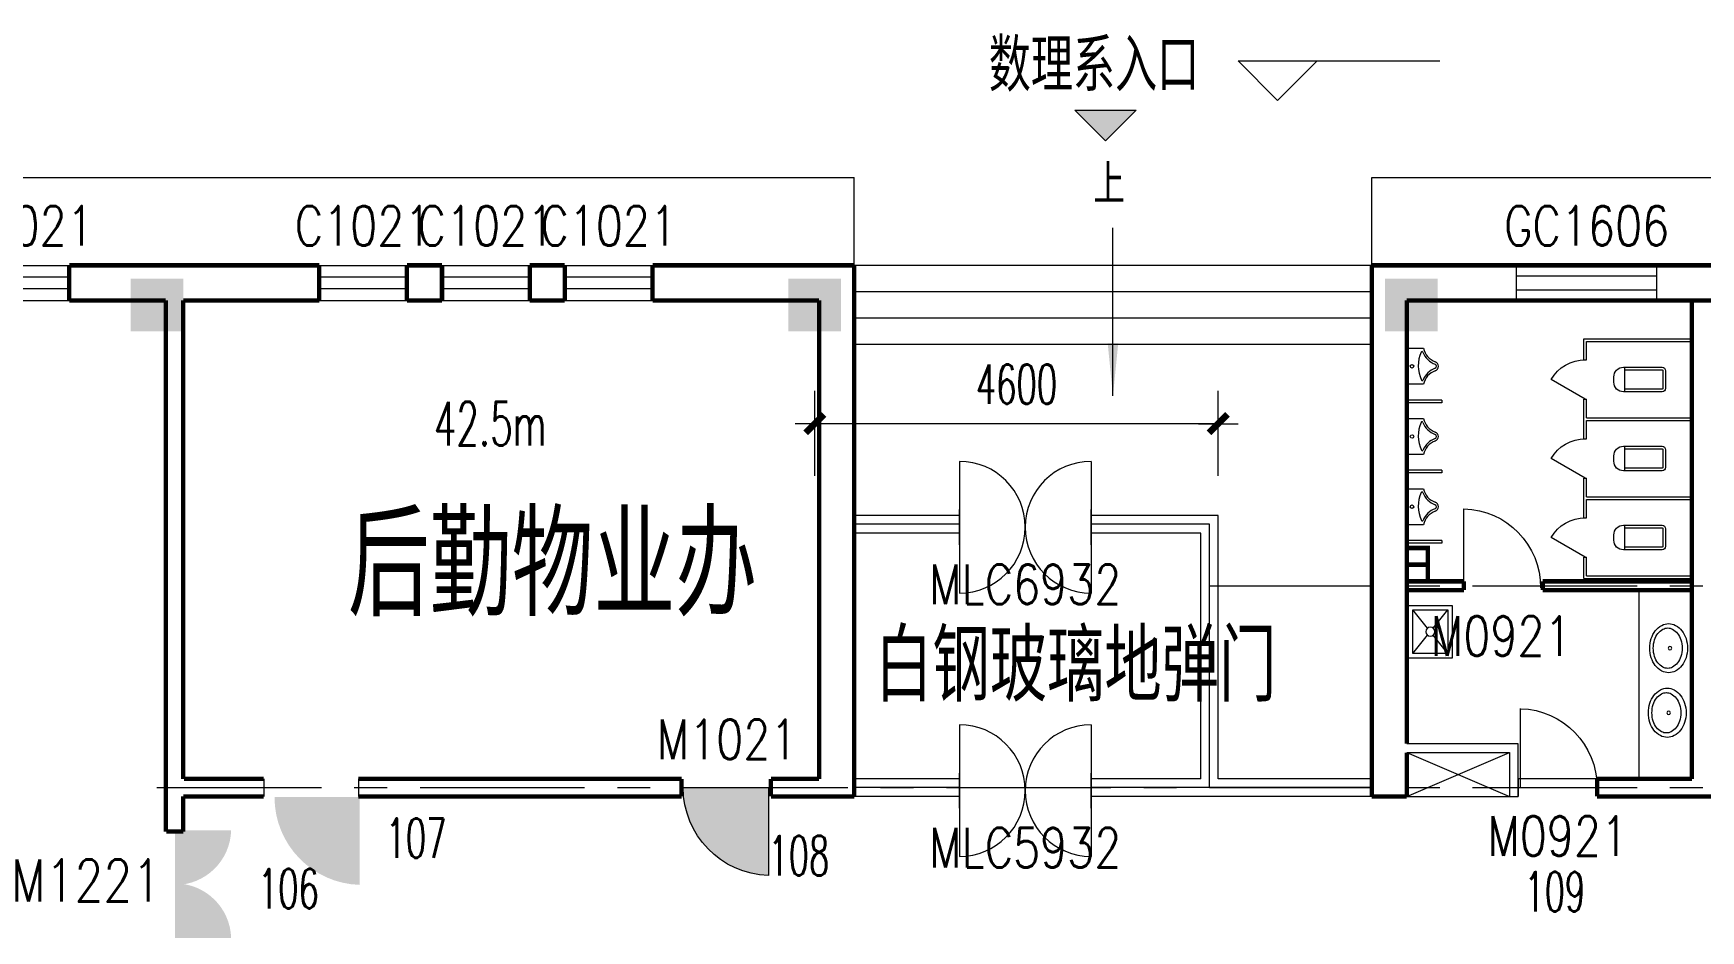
# Model space of a CAD drawing. Extents: x 1575758 to 1999219, y -897052 to -636879.
# Drawn here: x 1653799 to 1672808, y -660918 to -650697 of the extents above; entities that cross this region are included whole.
import ezdxf
from ezdxf.enums import TextEntityAlignment as Align

# ---------------------------------------------------------------- set-up
doc = ezdxf.new("R2010")
doc.units = 0
doc.header["$LTSCALE"] = 1500
doc.header["$MEASUREMENT"] = 0
doc.linetypes.add('CENTER', pattern=[2, 1.25, -0.25, 0.25, -0.25])
doc.linetypes.add('DASH', pattern=[0.35, 0.25, -0.1])
doc.layers.get('0').update_dxf_attribs({"linetype": 'CONTINUOUS', "lineweight": 5})
doc.layers.get('DEFPOINTS').update_dxf_attribs({"linetype": 'CONTINUOUS', "lineweight": 5})
for name, color, linetype, lineweight in [('COLUMN', 7, 'CONTINUOUS', 5), ('DOTE', 7, 'CENTER', 5), ('LVTRY', 7, 'CONTINUOUS', 5), ('LVTRY_WINDOW', 7, 'CONTINUOUS', 5), ('P-S-TEXT', 7, 'CONTINUOUS', 5), ('PUB_DIM', 7, 'CONTINUOUS', 5), ('PUB_TEXT', 7, 'CONTINUOUS', 5), ('STAIR', 7, 'CONTINUOUS', 0), ('WALL', 7, 'CONTINUOUS', 5), ('WINDOW', 7, 'CONTINUOUS', 0), ('WINDOW_TEXT', 7, 'CONTINUOUS', 5), ('我的', 7, 'CONTINUOUS', 5), ('散水', 7, 'CONTINUOUS', 5)]:
    doc.layers.add(name, color=color, linetype=linetype, lineweight=lineweight)
doc.layers.add('防盗门', color=180, linetype='CONTINUOUS')
doc.styles.add('_SIMPLEX', font='SIMPLEX.shx', dxfattribs={"width": 0.6})
doc.styles.add('DIM_FONT', font='romans.shx', dxfattribs={"width": 0.6})
doc.styles.add('H1', font='romans.shx', dxfattribs={"width": 1.2, "bigfont": 'hztxt.shx'})
doc.styles.add('SIMPLEX', font='SIMPLEX.SHX', dxfattribs={"width": 0.6})
doc.dimstyles.new('NORMAL', dxfattribs={"dimscale": 1.5, "dimtxt": 300, "dimasz": 1, "dimexe": 250, "dimexo": 300, "dimgap": 150, "dimtad": 1, "dimdec": 0, "dimdsep": 46, "dimtxsty": 'DIM_FONT', "dimblk1": '_DIMX', "dimblk2": '_DIMX', "dimsah": 1, "dimcen": 2.5, "dimdle": 0.3, "dimclrd": 256, "dimclre": 256, "dimclrt": 256, "dimadec": 0, "dimazin": 0, "dimtfac": 1, "dimtdec": 0, "dimtix": 1, "dimtmove": 2, "dimatfit": 3, "dimldrblk": '_DIMX', "dimfxl": 1, "dimtvp": 1, "dimtolj": 1, "dimtzin": 0, "dimlwd": -1, "dimlwe": -1, "dimarcsym": 0})

# ---------------------------------------------------------------- blocks, each defined once
blk = doc.blocks.new('_FZH')
blk.add_solid([(0.5, -0.5), (-0.5, -0.5), (0.5, 0.5), (-0.5, 0.5)])
blk = doc.blocks.new('M_A10JJG')
for p, q in [((-0.5, -0.5), (-0.5, 0.5)), ((0.5, -0.5), (0.5, 0.5))]:
    blk.add_line(p, q)
for centre, start, end in [((-0.5, 0), 270, 90), ((0.5, 0), 90, 270)]:
    blk.add_arc(centre, 0.5, start, end)
blk = doc.blocks.new('M_A2ZXL')
blk.add_line((-0.472, 0), (-0.472, -1))
blk.add_arc((-0.5, 0), 1, 271.6231, 0)
blk = doc.blocks.new('_LV6')
for p, q in [((-140, -340), (-140, -780)), ((-110, -340), (-110, -770)), ((100, -300), (-100, -300)), ((100, -330), (-100, -330)), ((110, -770), (110, -340)), ((140, -780), (140, -340)), ((140, -770), (-140, -770)), ((-30, -890), (30, -890))]:
    blk.add_line(p, q)
for centre, radius, start, end in [((-100, -340), 40, 90, 180), ((-100, -340), 10, 90, 180), ((100, -340), 40, 0, 90), ((100, -340), 10, 0, 90), ((-30, -780), 110, 180, 270), ((30, -780), 110, 270, 0)]:
    blk.add_arc(centre, radius, start, end)
blk = doc.blocks.new('_DBLK')
blk.add_line((-0.5, 0), (0, -0.866))
blk.add_arc((-0.5, 0), 1, 300, 0)
at = {"layer": 'WINDOW_TEXT', "style": 'SIMPLEX', "flags": 9}
blk.add_attdef('A', text='', height=1, dxfattribs=at).set_placement((0, 1.5), align=Align.MIDDLE)
blk = doc.blocks.new('_LV3')
for points in [[(280, -265, 0.12431), (260, -186, 0.105707), (198, -113, 0.086941), (110, -67, 0.077137), (0, -50, 0.077137), (-110, -67, 0.086941), (-198, -113, 0.105707), (-260, -186, 0.12431), (-280, -265, 0.12431), (-260, -344, 0.105707), (-198, -417, 0.086941), (-110, -463, 0.077137), (0, -480, 0.077137), (110, -463, 0.086941), (198, -417, 0.105707), (260, -344, 0.12431)], [(230, -275, 0.12431), (216, -220, 0.105707), (168, -163, 0.086941), (95, -125, 0.077137), (0, -110, 0.077137), (-95, -125, 0.086941), (-168, -163, 0.105707), (-216, -220, 0.12431), (-230, -275, 0.12431), (-216, -330, 0.105707), (-168, -387, 0.086941), (-95, -425, 0.077137), (0, -440, 0.077137), (95, -425, 0.086941), (168, -387, 0.105707), (216, -330, 0.12431)]]:
    blk.add_lwpolyline(points, format="xyb", close=True)
blk.add_circle((0, -250), 20)
blk = doc.blocks.new('_LV8')
for p, q in [((-205, 0), (205, 0)), ((-205, -191), (-205, 0)), ((205, 0), (205, -191))]:
    blk.add_line(p, q)
blk.add_circle((0, -60), 20)
for centre, radius, start, end in [((-152, -175), 10, 114.1084, 248.1394), ((5, -526), 395, 66.6675, 114.1084), ((-243, -401), 233, 19.2639, 68.1394), ((243, -401), 233, 110.4941, 160.7361), ((158, -173), 10, 290.4941, 66.6675), ((-243, -391), 203, 19.2639, 79.2894), ((0, -306), 54, 199.2639, 269.7777), ((0, -316), 24, 199.2639, 269.4998), ((0, -306), 54, 270.2223, 340.7361), ((0, -316), 24, 270.5002, 340.7361), ((243, -391), 203, 100.7106, 160.7361)]:
    blk.add_arc(centre, radius, start, end)
blk = doc.blocks.new('_ARROW')
blk.add_solid([(0, 0), (-1, 0.1), (-1, -0.1)])
blk = doc.blocks.new('_DIMX')
blk.add_line((-150, 0), (150, 0))
at = {"const_width": 50}
blk.add_lwpolyline([(-70, -70), (70, 70)], dxfattribs=at)
blk = doc.blocks.new('*D560')
at = {"layer": 'DEFPOINTS', "color": 0, "lineweight": 5}
for p in [(1662708, -655143), (1662708, -656186), (1667308, -656189)]:
    blk.add_point(p, dxfattribs=at)
at = {"layer": 'PUB_DIM'}
for p, q in [((1662708, -655736), (1662708, -654768)), ((1667308, -655739), (1667308, -654768)), ((1667306, -655143), (1662709, -655143))]:
    blk.add_line(p, q, dxfattribs=at)
at = {"layer": 'PUB_DIM', "xscale": 1.5, "yscale": 1.5, "zscale": 1.5, "rotation": 180}
blk.add_blockref('_DIMX', (1662708, -655143), dxfattribs=at)
at = {"layer": 'PUB_DIM', "xscale": 1.5, "yscale": 1.5, "zscale": 1.5}
blk.add_blockref('_DIMX', (1667308, -655143), dxfattribs=at)
at = {"layer": 'PUB_DIM', "insert": (1665008, -654693), "char_height": 450, "attachment_point": 5, "style": 'DIM_FONT'}
blk.add_mtext('\\A1;4600', dxfattribs=at)
blk = doc.blocks.new('_LV12')
for p, q in [((-250, -50), (-39, -219)), ((39, -219), (250, -50)), ((-250, -450), (-39, -281)), ((39, -281), (250, -450))]:
    blk.add_line(p, q)
for points in [[(300, -500), (300, 0), (-300, 0), (-300, -500)], [(250, -450), (250, -50), (-250, -50), (-250, -450)]]:
    blk.add_lwpolyline(points, close=True)
blk.add_circle((0, -250), 50)
blk = doc.blocks.new('_WBLK')
for p, q in [((-0.5, 0.5), (0.5, 0.5)), ((0.5, 0.167), (-0.5, 0.167)), ((0.5, -0.167), (-0.5, -0.167)), ((-0.5, -0.5), (0.5, -0.5))]:
    blk.add_line(p, q)
at = {"layer": 'WINDOW_TEXT', "style": 'SIMPLEX', "flags": 9}
blk.add_attdef('A', text='', height=1, dxfattribs=at).set_placement((0, 1.5), align=Align.MIDDLE)
blk = doc.blocks.new('_GCBLK')
at = {"linetype": 'DASH'}
for p, q in [((-0.5, -0.5), (-0.5, 0.5)), ((0.5, -0.5), (0.5, 0.5)), ((-0.5, 0.2), (0.5, 0.2)), ((-0.5, -0.2), (0.5, -0.2))]:
    blk.add_line(p, q, dxfattribs=at)
at = {"layer": 'WINDOW_TEXT', "style": 'SIMPLEX', "flags": 9}
blk.add_attdef('A', text='', height=1, dxfattribs=at).set_placement((0, 1.5), align=Align.MIDDLE)

msp = doc.modelspace()

# ---------------------------------------------------------------- hatches: boundary and pattern name
at = {"layer": 'PUB_TEXT'}
msp.add_hatch(color=256, dxfattribs=at).paths.add_polyline_path([(1666021.9, -651922.3), (1666372.7, -651571.8), (1665671.2, -651571.8)])
at = {"layer": '防盗门'}
for points in [[(1657519.7, -659397.4), (1657519.7, -660397, -0.4059403), (1656548, -659397.4)], [(1662178, -659283.9), (1662178, -660283.5, -0.4059403), (1661206.3, -659283.9)], [(1655413.9, -659776.4), (1656053.6, -659776.4, -0.4059403), (1655413.9, -660398.3)], [(1655413.9, -661002.1), (1656053.6, -661002.1, 0.4059403), (1655413.9, -660380.3)]]:
    msp.add_hatch(color=256, dxfattribs=at).paths.add_polyline_path(points)

# ---------------------------------------------------------------- linework, layer by layer
at = {"layer": 'DOTE'}
for p, q in [((1667208, -656989.3), (1675907.8, -656989.3)), ((1655207.8, -659289.3), (1681329.5, -659289.3))]:
    msp.add_line(p, q, dxfattribs=at)
at = {"layer": 'LVTRY'}
for p, q in [((1671477.7, -654415.3), (1671477.7, -654175.3)), ((1671477.7, -654175.3), (1672707.7, -654175.3)), ((1671507.7, -654415.3), (1671507.7, -654205.3)), ((1671507.7, -654205.3), (1672707.7, -654205.3)), ((1671477.7, -654415.3), (1671507.7, -654415.3)), ((1671477.7, -655315.3), (1671477.7, -654865.3)), ((1671477.7, -654865.3), (1671507.7, -654865.3)), ((1671507.7, -655075.3), (1671507.7, -654865.3)), ((1669857.7, -654874.3), (1669457.7, -654874.3)), ((1669857.7, -654904.3), (1669457.7, -654904.3)), ((1669857.7, -654874.3), (1669857.7, -654904.3)), ((1671507.7, -655075.3), (1672707.7, -655075.3)), ((1671507.7, -655315.3), (1671507.7, -655105.3)), ((1671507.7, -655105.3), (1672707.7, -655105.3)), ((1671477.7, -655315.3), (1671507.7, -655315.3)), ((1669857.7, -655674.3), (1669457.7, -655674.3)), ((1669857.7, -655704.3), (1669457.7, -655704.3)), ((1669857.7, -655674.3), (1669857.7, -655704.3)), ((1671477.7, -656215.3), (1671477.7, -655765.3)), ((1671477.7, -655765.3), (1671507.7, -655765.3)), ((1671507.7, -655975.3), (1671507.7, -655765.3)), ((1671507.7, -655975.3), (1672707.7, -655975.3)), ((1671507.7, -656215.3), (1671507.7, -656005.3)), ((1671507.7, -656005.3), (1672707.7, -656005.3)), ((1671477.7, -656215.3), (1671507.7, -656215.3)), ((1669857.7, -656474.3), (1669457.7, -656474.3)), ((1669857.7, -656504.3), (1669457.7, -656504.3)), ((1669857.7, -656474.3), (1669857.7, -656504.3)), ((1671477.7, -656905.3), (1671477.7, -656665.3)), ((1671477.7, -656665.3), (1671507.7, -656665.3)), ((1671507.7, -656875.3), (1671507.7, -656665.3)), ((1671477.7, -656905.3), (1672707.7, -656905.3)), ((1671507.7, -656875.3), (1672707.7, -656875.3)), ((1672107.7, -659189.3), (1672107.7, -657039.3)), ((1669457.7, -659389.3), (1670627.4, -658889.3)), ((1669457.7, -658889.3), (1670627.4, -659389.3)), ((1669457.7, -658889.3), (1670627.4, -658889.3)), ((1669457.7, -659389.3), (1670627.4, -659389.3))]:
    msp.add_line(p, q, dxfattribs=at)
at = {"layer": 'PUB_DIM'}
for p, q in [((1667983.9, -651460.2), (1667533.9, -651010.2)), ((1667533.9, -651010.2), (1668433.9, -651010.2)), ((1668433.9, -651010.2), (1667983.9, -651460.2)), ((1668433.9, -651010.2), (1669835.3, -651010.2))]:
    msp.add_line(p, q, dxfattribs=at)
for points in [[(1666107.4, -654826.3), (1666107.4, -652911.1)], [(1666107.7, -654826.3), (1666107.7, -652911.1)]]:
    msp.add_lwpolyline(points, dxfattribs=at)
at = {"layer": 'PUB_TEXT'}
for q in [(1665671.2, -651571.8), (1666372.7, -651571.8)]:
    msp.add_line((1666021.9, -651922.3), q, dxfattribs=at)
msp.add_lwpolyline([(1665671.2, -651571.8), (1666372.7, -651571.8)], dxfattribs=at)
at = {"layer": 'STAIR'}
for p, q in [((1669057.7, -653339.3), (1663157.7, -653339.3)), ((1669057.7, -653639.3), (1663157.7, -653639.3)), ((1669057.7, -653939.3), (1663157.7, -653939.3)), ((1669057.7, -654239.3), (1663157.7, -654239.3)), ((1671677.7, -659189.3), (1670727.7, -659189.3))]:
    msp.add_line(p, q, dxfattribs=at)
at = {"layer": 'WALL'}
for p, q in [((1670727.4, -658789.3), (1669457.7, -658789.3)), ((1670727.4, -659189.3), (1670727.4, -658789.3)), ((1669457.7, -658889.3), (1670627.4, -658889.3)), ((1670627.4, -658889.3), (1670627.4, -659389.3)), ((1670727.4, -659389.3), (1670727.4, -659189.3)), ((1670727.7, -659189.3), (1670727.7, -659389.3)), ((1670727.7, -659189.3), (1670727.7, -659189.3)), ((1670627.4, -659389.3), (1670727.7, -659389.3))]:
    msp.add_line(p, q, dxfattribs=at)
at = {"layer": 'WALL', "const_width": 50}
for points in [[(1657057.7, -653339.3), (1654207.7, -653339.3)], [(1654207.7, -653339.3), (1654207.7, -653739.3)], [(1657057.7, -653339.3), (1657057.7, -653739.3)], [(1658457.7, -653339.3), (1658057.7, -653339.3)], [(1658457.7, -653339.3), (1658057.7, -653339.3)], [(1658057.7, -653339.3), (1658057.7, -653739.3)], [(1658457.7, -653339.3), (1658457.7, -653739.3)], [(1659857.7, -653339.3), (1659457.7, -653339.3)], [(1659857.7, -653339.3), (1659457.7, -653339.3)], [(1659457.7, -653339.3), (1659457.7, -653739.3)], [(1659857.7, -653339.3), (1659857.7, -653739.3)], [(1660857.7, -653339.3), (1660857.7, -653739.3)], [(1663157.7, -653339.3), (1660857.7, -653339.3)], [(1663157.7, -659389.3), (1663157.7, -653339.3)], [(1669057.7, -653339.3), (1669057.7, -659389.3)], [(1655307.7, -653739.3), (1654207.7, -653739.3)], [(1655307.7, -653739.3), (1655307.7, -659789.3)], [(1657057.7, -653739.3), (1655507.7, -653739.3)], [(1655507.7, -653739.3), (1655507.7, -659189.3)], [(1658457.7, -653739.3), (1658057.7, -653739.3)], [(1658457.7, -653739.3), (1658057.7, -653739.3)], [(1659857.7, -653739.3), (1659457.7, -653739.3)], [(1659857.7, -653739.3), (1659457.7, -653739.3)], [(1662757.7, -653739.3), (1660857.7, -653739.3)], [(1662757.7, -659189.3), (1662757.7, -653739.3)], [(1669457.7, -658789.3), (1669457.7, -653739.3)], [(1669457.7, -653739.3), (1677457.7, -653739.3)], [(1672707.7, -659189.3), (1672707.7, -653739.3)], [(1669697.7, -656939.3), (1669457.7, -656939.3), (1669457.7, -656559.3), (1669697.7, -656559.3), (1669697.7, -656939.3)], [(1669457.7, -656749.3), (1669697.7, -656749.3)], [(1670107.9, -656939.3), (1669457.7, -656939.3)], [(1670107.9, -656939.3), (1670107.9, -657039.3)], [(1672707.7, -656939.3), (1671007.9, -656939.3)], [(1671007.9, -657039.3), (1671007.9, -656939.3)], [(1670107.9, -657039.3), (1669457.7, -657039.3)], [(1672707.7, -657039.3), (1671007.9, -657039.3)], [(1669457.7, -659389.3), (1669457.7, -658889.3)], [(1655514.7, -659189.3), (1656425.3, -659189.3)], [(1657503.9, -659189.3), (1661189.2, -659189.3)], [(1661189.2, -659189.3), (1661189.2, -659389.3)], [(1662207.7, -659189.3), (1662757.7, -659189.3)], [(1662207.7, -659189.3), (1662207.7, -659389.3)], [(1671627.7, -659189.3), (1672707.7, -659189.3)], [(1671627.7, -659389.3), (1671627.7, -659189.3)], [(1655507.7, -659389.3), (1656425.3, -659389.3)], [(1655507.7, -659389.3), (1655507.7, -659789.3)], [(1657503.9, -659389.3), (1661189.2, -659389.3)], [(1662207.7, -659389.3), (1663157.7, -659389.3)], [(1669057.7, -659389.3), (1669457.7, -659389.3)], [(1671627.7, -659389.3), (1674357.7, -659389.3)], [(1655314.7, -659789.3), (1655507.7, -659789.3)]]:
    msp.add_lwpolyline(points, dxfattribs=at)
at = {"layer": 'WALL', "lineweight": 100, "const_width": 50}
msp.add_lwpolyline([(1679957.7, -653339.3), (1669057.7, -653339.3)], dxfattribs=at)
at = {"layer": 'WINDOW'}
for p, q in [((1664357.5, -656189.3), (1663157.7, -656189.3)), ((1664357.5, -656522.6), (1664357.5, -656122.6)), ((1665857.5, -656522.6), (1665857.5, -656122.6)), ((1667307.8, -656189.3), (1665857.5, -656189.3)), ((1667307.8, -659189.3), (1667307.8, -656189.3)), ((1664357.5, -656289.3), (1663157.7, -656289.3)), ((1667207.8, -656289.3), (1665857.5, -656289.3)), ((1667207.8, -659289.3), (1667207.8, -656289.3)), ((1664357.5, -656389.3), (1663157.7, -656389.3)), ((1667107.8, -656389.3), (1665857.5, -656389.3)), ((1667107.8, -659189.3), (1667107.8, -656389.3)), ((1664357.5, -659189.3), (1663157.7, -659189.3)), ((1664357.5, -659522.6), (1664357.5, -659122.6)), ((1665857.5, -659522.6), (1665857.5, -659122.6)), ((1667107.8, -659189.3), (1665857.5, -659189.3)), ((1669057.7, -659189.3), (1667307.8, -659189.3)), ((1664357.5, -659289.3), (1663157.7, -659289.3)), ((1664357.5, -659389.3), (1663157.7, -659389.3)), ((1667207.8, -659289.3), (1665857.5, -659289.3)), ((1667107.8, -659389.3), (1665857.5, -659389.3)), ((1669057.7, -659389.3), (1667107.8, -659389.3)), ((1669057.7, -659289.3), (1667207.8, -659289.3))]:
    msp.add_line(p, q, dxfattribs=at)
at = {"layer": '我的', "color": 0, "lineweight": 5}
for p, q in [((1656425.3, -659189.3), (1656425.3, -659389.3)), ((1657503.9, -659189.3), (1657503.9, -659389.3))]:
    msp.add_line(p, q, dxfattribs=at)
at = {"layer": '散水'}
for p, q in [((1663157.7, -653339.3), (1663157.7, -652339.3)), ((1669057.7, -653339.3), (1669057.7, -652339.3))]:
    msp.add_line(p, q, dxfattribs=at)
for points in [[(1648907.7, -682539.3), (1648907.7, -663039.3), (1646557.7, -663039.3), (1646557.7, -652339.3), (1663157.7, -652339.3)], [(1669057.7, -652339.3), (1680957.7, -652339.3), (1680957.7, -687289.3), (1682807.8, -687289.3)]]:
    msp.add_lwpolyline(points, dxfattribs=at)

# ---------------------------------------------------------------- block references
at = {"layer": 'COLUMN', "xscale": 600, "yscale": 600, "zscale": 600}
for p in [(1655207.7, -653789.3), (1662707.7, -653789.3), (1669507.7, -653789.3)]:
    msp.add_blockref('_FZH', p, dxfattribs=at)
at = {"layer": 'LVTRY', "rotation": 90}
for p in [(1669457.7, -654489.3), (1669457.7, -655289.3), (1669457.7, -656089.3)]:
    msp.add_blockref('_LV8', p, dxfattribs=at)
at = {"layer": 'LVTRY', "xscale": -1, "rotation": 270}
for name, p in [('_LV6', (1672707.7, -654640.3)), ('_LV6', (1672707.7, -655540.3)), ('_LV6', (1672707.7, -656440.3)), ('_LV12', (1669975.5, -657512.8)), ('_LV3', (1672707.7, -657700.6)), ('_LV3', (1672692.1, -658436.7))]:
    msp.add_blockref(name, p, dxfattribs=at)
at = {"layer": 'LVTRY_WINDOW', "xscale": -450, "yscale": 450, "zscale": 450, "rotation": 270.0000000001482}
for p in [(1671492.7, -654640.3), (1671492.7, -655540.3), (1671492.7, -656440.3)]:
    msp.add_blockref('_DBLK', p, dxfattribs=at)
at = {"layer": 'PUB_DIM', "xscale": -600, "yscale": 600, "zscale": 600, "rotation": 90}
for p in [(1666107.4, -654826.3), (1666107.7, -654826.3)]:
    msp.add_blockref('_ARROW', p, dxfattribs=at)
at = {"layer": 'WINDOW'}
ref = msp.add_blockref('_WBLK', (1653707.7, -653539.3), dxfattribs=dict(at, xscale=1000, yscale=399.9991050347453, zscale=1000))
ref.add_attrib('A', 'C1021', dxfattribs={"layer": 'WINDOW_TEXT', "height": 450, "style": '_SIMPLEX', "width": 0.8, "flags": 8}).set_placement((1653707.7, -652889.3), align=Align.MIDDLE)
ref = msp.add_blockref('_WBLK', (1657557.7, -653539.3), dxfattribs=dict(at, xscale=1000, yscale=399.9991050347453, zscale=1000))
ref.add_attrib('A', 'C1021', dxfattribs={"layer": 'WINDOW_TEXT', "height": 450, "style": '_SIMPLEX', "width": 0.8, "flags": 8}).set_placement((1657557.7, -652889.3), align=Align.MIDDLE)
ref = msp.add_blockref('_WBLK', (1658957.7, -653539.3), dxfattribs=dict(at, xscale=1000, yscale=399.9991050347453, zscale=1000))
ref.add_attrib('A', 'C1021', dxfattribs={"layer": 'WINDOW_TEXT', "height": 450, "style": '_SIMPLEX', "width": 0.8, "flags": 8}).set_placement((1658957.7, -652889.3), align=Align.MIDDLE)
ref = msp.add_blockref('_WBLK', (1660357.7, -653539.3), dxfattribs=dict(at, xscale=1000, yscale=399.9991050347453, zscale=1000))
ref.add_attrib('A', 'C1021', dxfattribs={"layer": 'WINDOW_TEXT', "height": 450, "style": '_SIMPLEX', "width": 0.8, "flags": 8}).set_placement((1660357.7, -652889.3), align=Align.MIDDLE)
ref = msp.add_blockref('_GCBLK', (1671507.7, -653539.3), dxfattribs=dict(at, xscale=1600, yscale=399.999105035211, zscale=1600))
ref.add_attrib('A', 'GC1606', dxfattribs={"layer": 'WINDOW_TEXT', "height": 450, "style": '_SIMPLEX', "width": 0.8, "flags": 8}).set_placement((1671507.7, -652889.3), align=Align.MIDDLE)
ref = msp.add_blockref('M_A10JJG', (1665107.5, -656322.6), dxfattribs=dict(at, xscale=1500, yscale=1500, zscale=1500, rotation=180))
ref.add_attrib('A', 'MLC6932', dxfattribs={"layer": 'WINDOW_TEXT', "height": 450, "style": '_SIMPLEX', "width": 0.8, "flags": 8}).set_placement((1665107.5, -656972.6, -360295.4), align=Align.MIDDLE)
ref = msp.add_blockref('M_A2ZXL', (1670533.6, -657011.9), dxfattribs=dict(at, xscale=-900, yscale=900, zscale=900, rotation=180))
ref.add_attrib('A', 'M0921', dxfattribs={"layer": 'WINDOW_TEXT', "height": 450, "rotation": 360, "style": '_SIMPLEX', "width": 0.8, "flags": 8}).set_placement((1670533.6, -657561.9, -360295.4), align=Align.MIDDLE)
ref = msp.add_blockref('M_A2ZXL', (1671177.7, -659289.3), dxfattribs=dict(at, xscale=-900, yscale=900, zscale=900, rotation=180))
ref.add_attrib('A', 'M0921', dxfattribs={"layer": 'WINDOW_TEXT', "height": 450, "rotation": 360, "style": '_SIMPLEX', "width": 0.8, "flags": 8}).set_placement((1671177.7, -659839.3, -360295.4), align=Align.MIDDLE)
ref = msp.add_blockref('M_A2ZXL', (1661707.7, -659289.3), dxfattribs=dict(at, xscale=-1000, yscale=1000, zscale=1000, rotation=6.617052242141597e-05))
ref.add_attrib('A', 'M1021', dxfattribs={"layer": 'WINDOW_TEXT', "height": 450, "rotation": 0.00007, "style": '_SIMPLEX', "width": 0.8, "flags": 8}).set_placement((1661707.7, -658739.3, -360295.4), align=Align.MIDDLE)
ref = msp.add_blockref('M_A10JJG', (1665107.5, -659322.6), dxfattribs=dict(at, xscale=1500, yscale=1500, zscale=1500, rotation=180))
ref.add_attrib('A', 'MLC5932', dxfattribs={"layer": 'WINDOW_TEXT', "height": 450, "style": '_SIMPLEX', "width": 0.8, "flags": 8}).set_placement((1665107.5, -659972.6, -360295.4), align=Align.MIDDLE)

# ---------------------------------------------------------------- texts
at = {"layer": 'P-S-TEXT', "style": 'H1', "width": 0.8}
msp.add_text('上', height=450, rotation=360, dxfattribs=at).set_placement((1665883.5, -652640.7))
at = {"layer": 'PUB_TEXT', "style": 'H1', "width": 0.8}
for s, height, p in [('数理系入口', 600, (1664691, -651359.8)), ('M1221', 480, (1653544, -660586.9))]:
    msp.add_text(s, height=height, dxfattribs=at).set_placement(p)
at = {"layer": '我的', "lineweight": 0, "style": 'H1', "width": 0.8}
for s, height, p in [('后勤物业办', 1166.4, (1657384.8, -657334.6)), ('白钢玻璃地弹门', 816.48, (1663396.7, -658309.9))]:
    msp.add_text(s, height=height, dxfattribs=at).set_placement(p)
at = {"layer": '我的', "color": 0, "lineweight": 5, "attachment_point": 1, "style": 'DIM_FONT'}
for s, insert, char_height, width in [('{\\C3;42.5m}', (1658364.3, -654893.4), 500, 1763.17), ('107', (1657815, -659639.4), 450, 1894.64), ('108', (1662179.4, -659838.9), 450, 1894.64), ('106', (1656359.3, -660215.9), 450, 1894.64), ('109', (1670797.5, -660249.6), 450, 1894.64)]:
    msp.add_mtext(s, dxfattribs=dict(at, insert=insert, char_height=char_height, width=width))

# ---------------------------------------------------------------- dimensions: what is measured, and where the dimension line sits
at = {"layer": 'PUB_DIM'}
dim = msp.add_linear_dim(base=(1662707.6, -655143.4), p1=(1667307.8, -656189.3), p2=(1662707.6, -656186.4), dimstyle='NORMAL', dxfattribs=at)
dim.commit()
dim.dimension.update_dxf_attribs({"geometry": '*D560', "text_midpoint": (1665007.7, -654693.4)})

doc.saveas('drawing.dxf')
